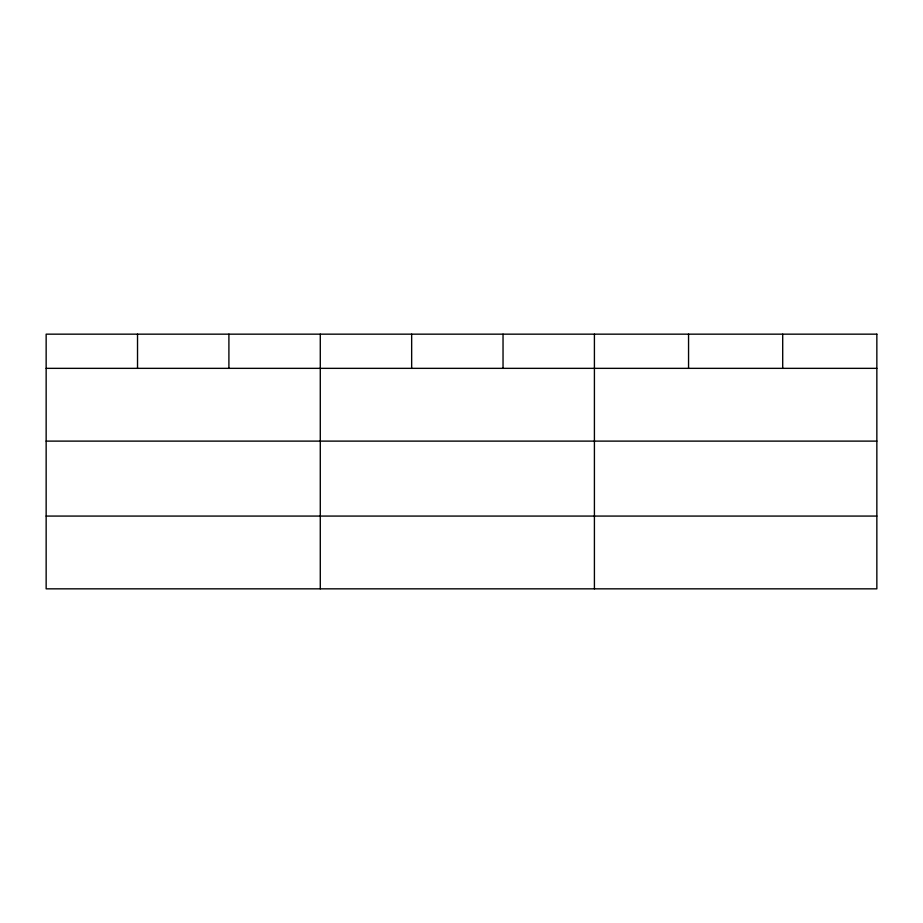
<?xml version="1.0" encoding="UTF-8"?>
<svg xmlns="http://www.w3.org/2000/svg" width="923" height="923" viewBox="0 0 923 923"><rect width="100%" height="100%" fill="white"/><g stroke="black" fill="none" stroke-linecap="round" stroke-linejoin="round"><path stroke-width="1.38" d="M46.15 368.346L876.85 368.346M46.15 441.113L876.85 441.113M46.15 516.072L876.85 516.072M782.704 334.161L782.704 368.346M688.558 334.161L688.558 368.346M594.412 334.161L594.412 588.839M503.035 334.161L503.035 368.346M411.658 334.161L411.658 368.346M320.281 334.161L320.281 588.839M228.904 334.161L228.904 368.346M137.527 334.161L137.527 368.346M876.85 334.161L46.15 334.161L46.15 588.839L876.85 588.839L876.85 334.161"/></g></svg>
